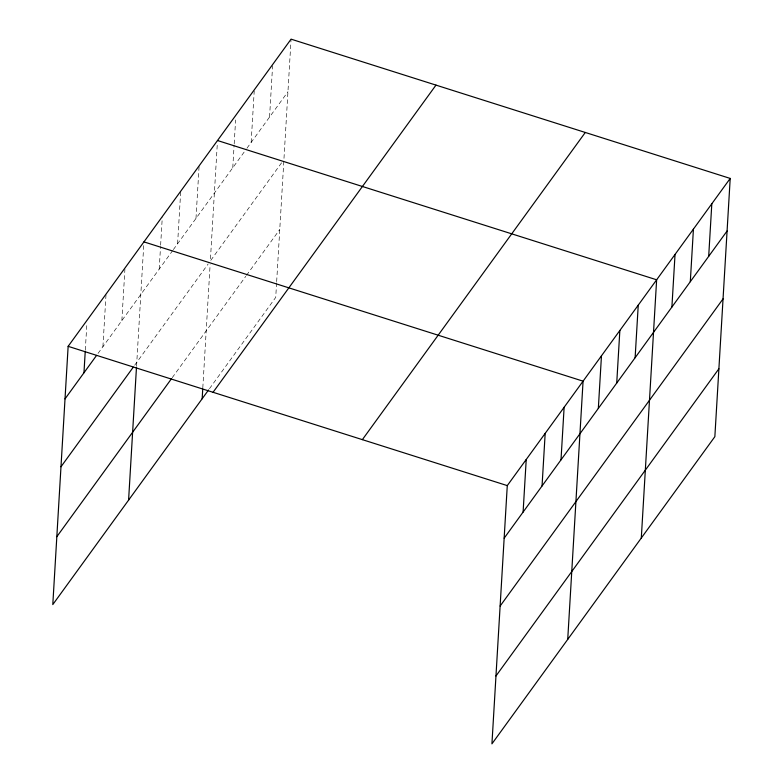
<?xml version="1.0" encoding="UTF-8"?>
<svg xmlns="http://www.w3.org/2000/svg" width="783" height="783" viewBox="0 0 783 783"><rect width="100%" height="100%" fill="white"/><g stroke="black" fill="none" stroke-linecap="round" stroke-linejoin="round"><path stroke-width="0.59" stroke-dasharray="3.92 2.94" d="M85.308 350.089L86.874 323.81M102.916 346.683L106.038 294.114M121.864 320.57L124.918 269.195M136.565 365.945L143.866 243.082M159.203 269.117L160.554 246.42M160.623 245.226L162.257 217.743M177.594 243.777L180.716 191.209M195.985 218.437L199.107 165.859M202.807 387.849L210.128 264.576M217.214 145.295L210.343 260.964L281.792 162.512M232.766 167.748L234.117 145.051M234.186 143.857L235.605 119.956M251.157 142.408L254.211 91.034M269.558 117.068L272.601 65.684M276.595 282.849L275.724 297.393L209.237 389.014M276.663 281.635L291.07 39.15M98.002 353.456L172.642 250.599M173.346 249.62L246.214 149.23M246.919 148.251L287.948 91.719M134.676 365.23L208.219 263.891M172.24 377.68L245.803 276.301M246.508 275.332L279.756 229.517"/><path stroke-width="1.17" d="M730.206 178.426L507.276 485.607L491.93 743.85L714.859 436.669L730.206 178.426L291.07 39.15L68.141 346.331L52.794 604.574L208.523 389.983M83.967 372.796L85.239 351.283M128.588 500.131L136.487 367.158M202.161 398.762L202.738 389.063M523.103 512.072L526.225 459.504M542.051 485.959L545.174 433.391M561 459.846L564.122 407.277M567.724 639.408L583.071 381.164L143.935 241.888M598.339 408.393L601.461 355.825M616.73 383.053L619.852 330.485M635.121 357.714L638.243 305.145M641.297 538.038L656.634 279.795L217.498 140.519M671.902 307.024L675.034 254.455M690.303 281.684L693.425 229.116M708.693 256.344L711.816 203.766M65.009 398.899L96.593 355.384M60.976 466.776L133.267 367.168M56.826 536.698L171.526 378.649M213.054 392.293L435.984 85.112M362.363 439.645L585.293 132.464M504.154 538.185L727.084 231.005M500.122 606.052L723.052 298.871M495.962 675.983L718.892 368.793M68.141 346.331L507.276 485.607"/></g></svg>
